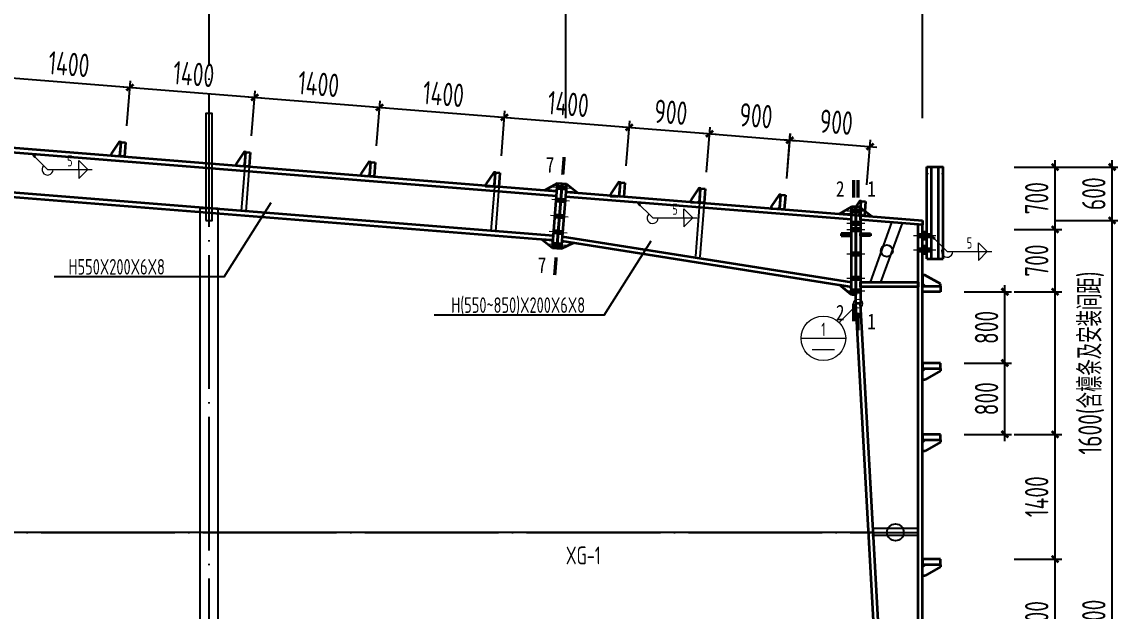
# Model space of a CAD drawing. Header units: millimetres. Extents: x 6950065 to 7140129, y 16284814 to 19754034.
# Drawn here: x 7067001 to 7091413, y 17967549 to 17980779 of the extents above; entities that cross this region are included whole.
import ezdxf
from ezdxf.enums import TextEntityAlignment as Align

# ---------------------------------------------------------------- set-up
doc = ezdxf.new("R2010")
doc.units = ezdxf.units.MM
doc.header["$LTSCALE"] = 1500
doc.header["$MEASUREMENT"] = 0
doc.linetypes.add('DOTE', pattern=[2.42, 2, -0.2, 0.02, -0.2])
doc.layers.get('Defpoints').update_dxf_attribs({"color": 1})
for name, color, linetype, lineweight in [('10', 7, 'Continuous', 35), ('114', 2, 'Continuous', 18), ('12', 2, 'Continuous', 35), ('14', 2, 'Continuous', 35), ('墙线__粗线', 7, 'Continuous', 18), ('焊缝标注', 9, 'Continuous', 18), ('索引符号标注', 9, 'Continuous', 18)]:
    doc.layers.add(name, color=color, linetype=linetype, lineweight=lineweight)
for name, color, linetype in [('11', 3, 'Continuous'), ('BALCONY', 6, 'Continuous'), ('C型钢', 6, 'Continuous'), ('dim', 7, 'Continuous'), ('FRAMING', 2, 'Continuous')]:
    doc.layers.add(name, color=color, linetype=linetype)
doc.styles.add('FromPkpm', font='Pkpmeng', dxfattribs={"width": 0.7, "bigfont": 'hztxt'})
doc.styles.add('TSSD_Dimension', font='Tssdeng.shx', dxfattribs={"width": 0.7, "bigfont": 'hztxt.shx'})
doc.styles.add('TSSD_REIN', font='tssdeng.shx', dxfattribs={"width": 0.7, "bigfont": 'tssdchn.shx'})
doc.styles.add('黑体', font='simhei.ttf', dxfattribs={"width": 0.8})
doc.dimstyles.new('TSSD_75_150', dxfattribs={"dimtxt": 525, "dimasz": 150, "dimexe": 150, "dimexo": 375, "dimgap": 150, "dimtad": 1, "dimdec": 0, "dimlfac": 0.5, "dimzin": 0, "dimdsep": 46, "dimtxsty": 'TSSD_Dimension', "dimblk": 'ARCHTICK', "dimblk1": 'ARCHTICK', "dimblk2": 'ARCHTICK', "dimcen": 0, "dimdle": 150, "dimclrt": 7, "dimadec": 0, "dimazin": 0, "dimtfac": 1, "dimtdec": 0, "dimtix": 1, "dimtmove": 2, "dimatfit": 3, "dimfxl": 0, "dimtolj": 1, "dimtzin": 0, "dimarcsym": 0})

# ---------------------------------------------------------------- blocks, each defined once
blk = doc.blocks.new('_ArchTick')
at = {"color": 0, "linetype": 'ByBlock', "const_width": 0.4}
blk.add_lwpolyline([(-0.5, -0.5), (0.5, 0.5)], dxfattribs=at)
blk = doc.blocks.new('*D339')
at = {"layer": 'Defpoints', "color": 0}
for p in [(7079204, 17981439), (7063204, 17978239), (7079204, 17978239)]:
    blk.add_point(p, dxfattribs=at)
at = {"layer": 'dim', "color": 0, "lineweight": -2}
for p, q in [((7063204, 17978614), (7063204, 17981589)), ((7079204, 17978614), (7079204, 17981589)), ((7063054, 17981439), (7079354, 17981439))]:
    blk.add_line(p, q, dxfattribs=at)
at = {"layer": 'dim', "color": 0, "lineweight": -2, "xscale": 150, "yscale": 150, "zscale": 150, "rotation": 180}
blk.add_blockref('_ArchTick', (7063204, 17981439), dxfattribs=at)
at = {"layer": 'dim', "color": 0, "lineweight": -2, "xscale": 150, "yscale": 150, "zscale": 150}
blk.add_blockref('_ArchTick', (7079204, 17981439), dxfattribs=at)
at = {"layer": 'dim', "color": 7, "insert": (7071204, 17981852), "char_height": 525, "attachment_point": 5, "style": 'TSSD_Dimension'}
blk.add_mtext('\\A1;8000', dxfattribs=at)
blk = doc.blocks.new('*D340')
at = {"layer": 'Defpoints', "color": 0}
for p in [(7087204, 17981439), (7079204, 17978239), (7087204, 17978239)]:
    blk.add_point(p, dxfattribs=at)
at = {"layer": 'dim', "color": 0, "lineweight": -2}
for p, q in [((7079204, 17978614), (7079204, 17981589)), ((7087204, 17978614), (7087204, 17981589)), ((7079054, 17981439), (7087354, 17981439))]:
    blk.add_line(p, q, dxfattribs=at)
at = {"layer": 'dim', "color": 0, "lineweight": -2, "xscale": 150, "yscale": 150, "zscale": 150, "rotation": 180}
blk.add_blockref('_ArchTick', (7079204, 17981439), dxfattribs=at)
at = {"layer": 'dim', "color": 0, "lineweight": -2, "xscale": 150, "yscale": 150, "zscale": 150}
blk.add_blockref('_ArchTick', (7087204, 17981439), dxfattribs=at)
at = {"layer": 'dim', "color": 7, "insert": (7083204, 17981852), "char_height": 525, "attachment_point": 5, "style": 'TSSD_Dimension'}
blk.add_mtext('\\A1;4000', dxfattribs=at)
blk = doc.blocks.new('*D478')
at = {"layer": 'Defpoints', "color": 0}
for p in [(7089808, 17976320), (7091457, 17976320), (7089808, 17958319)]:
    blk.add_point(p, dxfattribs=at)
at = {"layer": 'dim', "color": 0, "lineweight": -2}
for p, q in [((7091457, 17958169), (7091457, 17976470)), ((7090183, 17976320), (7091607, 17976320)), ((7090183, 17958319), (7091607, 17958319))]:
    blk.add_line(p, q, dxfattribs=at)
at = {"layer": 'dim', "color": 0, "lineweight": -2, "xscale": 150, "yscale": 150, "zscale": 150}
for p, rotation in [((7091457, 17976320), 90), ((7091457, 17958319), 270)]:
    blk.add_blockref('_ArchTick', p, dxfattribs=dict(at, rotation=rotation))
at = {"layer": 'dim', "color": 7, "insert": (7091045, 17967320), "char_height": 525, "attachment_point": 5, "rotation": 90, "style": 'TSSD_Dimension'}
blk.add_mtext('\\A1;9000', dxfattribs=at)
blk = doc.blocks.new('*D479')
at = {"layer": 'Defpoints', "color": 0}
for p in [(7089808, 17977519), (7091457, 17977519), (7089808, 17976320)]:
    blk.add_point(p, dxfattribs=at)
at = {"layer": 'dim', "color": 0, "lineweight": -2}
for p, q in [((7091457, 17976170), (7091457, 17977669)), ((7090183, 17977519), (7091607, 17977519)), ((7090183, 17976320), (7091607, 17976320))]:
    blk.add_line(p, q, dxfattribs=at)
at = {"layer": 'dim', "color": 0, "lineweight": -2, "xscale": 150, "yscale": 150, "zscale": 150}
for p, rotation in [((7091457, 17977519), 90), ((7091457, 17976320), 270)]:
    blk.add_blockref('_ArchTick', p, dxfattribs=dict(at, rotation=rotation))
at = {"layer": 'dim', "color": 7, "insert": (7091045, 17976920), "char_height": 525, "attachment_point": 5, "rotation": 90, "style": 'TSSD_Dimension'}
blk.add_mtext('\\A1;600', dxfattribs=at)
blk = doc.blocks.new('w453w53')
at = {"layer": '12', "color": 4}
for p, q in [((473598, 1381074, -5700), (474078, 1381074, -5700)), ((473598, 1380924, -5700), (473598, 1381074, -5700)), ((473598, 1381074, -5700), (474078, 1381074, -5700)), ((474078, 1381074, -5700), (474078, 1380925, -5700)), ((473598, 1380924, -5700), (473598, 1380864, -5700)), ((473598, 1380864, -5700), (474019, 1380624, -5700)), ((474078, 1380865, -5700), (474018, 1380924, -5700)), ((474078, 1380625, -5700), (474078, 1380865, -5700)), ((474019, 1380624, -5700), (474078, 1380625, -5700))]:
    blk.add_line(p, q, dxfattribs=at)
at = {"layer": '12', "color": 4, "elevation": -5700}
blk.add_lwpolyline([(474078, 1380925), (473598, 1380925)], dxfattribs=at)
blk = doc.blocks.new('*D471')
at = {"layer": 'Defpoints', "color": 0}
for p in [(7088887, 17968719), (7090177, 17968719), (7088887, 17965919)]:
    blk.add_point(p, dxfattribs=at)
at = {"layer": 'dim', "color": 0, "lineweight": -2}
for p, q in [((7090177, 17965769), (7090177, 17968869)), ((7089262, 17968719), (7090327, 17968719)), ((7089262, 17965919), (7090327, 17965919))]:
    blk.add_line(p, q, dxfattribs=at)
at = {"layer": 'dim', "color": 0, "lineweight": -2, "xscale": 150, "yscale": 150, "zscale": 150}
for p, rotation in [((7090177, 17968719), 90), ((7090177, 17965919), 270)]:
    blk.add_blockref('_ArchTick', p, dxfattribs=dict(at, rotation=rotation))
at = {"layer": 'dim', "color": 7, "insert": (7089765, 17967319), "char_height": 525, "attachment_point": 5, "rotation": 90, "style": 'TSSD_Dimension'}
blk.add_mtext('\\A1;1400', dxfattribs=at)
blk = doc.blocks.new('*D472')
at = {"layer": 'Defpoints', "color": 0}
for p in [(7088887, 17971519), (7090177, 17971519), (7088887, 17968719)]:
    blk.add_point(p, dxfattribs=at)
at = {"layer": 'dim', "color": 0, "lineweight": -2}
for p, q in [((7089262, 17971519), (7090327, 17971519)), ((7090177, 17968569), (7090177, 17971669)), ((7089262, 17968719), (7090327, 17968719))]:
    blk.add_line(p, q, dxfattribs=at)
at = {"layer": 'dim', "color": 0, "lineweight": -2, "xscale": 150, "yscale": 150, "zscale": 150}
for p, rotation in [((7090177, 17971519), 90), ((7090177, 17968719), 270)]:
    blk.add_blockref('_ArchTick', p, dxfattribs=dict(at, rotation=rotation))
at = {"layer": 'dim', "color": 7, "insert": (7089765, 17970119), "char_height": 525, "attachment_point": 5, "rotation": 90, "style": 'TSSD_Dimension'}
blk.add_mtext('\\A1;1400', dxfattribs=at)
blk = doc.blocks.new('*D473')
at = {"layer": 'Defpoints', "color": 0}
for p in [(7088887, 17974719), (7090177, 17974719), (7088887, 17971519)]:
    blk.add_point(p, dxfattribs=at)
at = {"layer": 'dim', "color": 0, "lineweight": -2}
for p, q in [((7089262, 17974719), (7090327, 17974719)), ((7090177, 17971369), (7090177, 17974869)), ((7089262, 17971519), (7090327, 17971519))]:
    blk.add_line(p, q, dxfattribs=at)
at = {"layer": 'dim', "color": 0, "lineweight": -2, "xscale": 150, "yscale": 150, "zscale": 150}
for p, rotation in [((7090177, 17974719), 90), ((7090177, 17971519), 270)]:
    blk.add_blockref('_ArchTick', p, dxfattribs=dict(at, rotation=rotation))
at = {"layer": 'dim', "color": 7, "insert": (7090986, 17973119), "char_height": 525, "attachment_point": 5, "rotation": 90, "style": 'TSSD_Dimension'}
blk.add_mtext('\\A1;1600{\\W0.7;(含檩条及安装间距)}', dxfattribs=at)
blk = doc.blocks.new('*D474')
at = {"layer": 'Defpoints', "color": 0}
for p in [(7088887, 17976119), (7090177, 17976119), (7088887, 17974719)]:
    blk.add_point(p, dxfattribs=at)
at = {"layer": 'dim', "color": 0, "lineweight": -2}
for p, q in [((7089262, 17976119), (7090327, 17976119)), ((7090177, 17974569), (7090177, 17976269)), ((7089262, 17974719), (7090327, 17974719))]:
    blk.add_line(p, q, dxfattribs=at)
at = {"layer": 'dim', "color": 0, "lineweight": -2, "xscale": 150, "yscale": 150, "zscale": 150}
for p, rotation in [((7090177, 17976119), 90), ((7090177, 17974719), 270)]:
    blk.add_blockref('_ArchTick', p, dxfattribs=dict(at, rotation=rotation))
at = {"layer": 'dim', "color": 7, "insert": (7089765, 17975419), "char_height": 525, "attachment_point": 5, "rotation": 90, "style": 'TSSD_Dimension'}
blk.add_mtext('\\A1;700', dxfattribs=at)
blk = doc.blocks.new('*D475')
at = {"layer": 'Defpoints', "color": 0}
for p in [(7088887, 17977519), (7090177, 17977519), (7088887, 17976119)]:
    blk.add_point(p, dxfattribs=at)
at = {"layer": 'dim', "color": 0, "lineweight": -2}
for p, q in [((7090177, 17975969), (7090177, 17977669)), ((7089262, 17977519), (7090327, 17977519)), ((7089262, 17976119), (7090327, 17976119))]:
    blk.add_line(p, q, dxfattribs=at)
at = {"layer": 'dim', "color": 0, "lineweight": -2, "xscale": 150, "yscale": 150, "zscale": 150}
for p, rotation in [((7090177, 17977519), 90), ((7090177, 17976119), 270)]:
    blk.add_blockref('_ArchTick', p, dxfattribs=dict(at, rotation=rotation))
at = {"layer": 'dim', "color": 7, "insert": (7089765, 17976819), "char_height": 525, "attachment_point": 5, "rotation": 90, "style": 'TSSD_Dimension'}
blk.add_mtext('\\A1;700', dxfattribs=at)
blk = doc.blocks.new('*D495')
at = {"layer": 'Defpoints', "color": 0}
for p in [(7087761, 17973119), (7089051, 17973119), (7087761, 17971519)]:
    blk.add_point(p, dxfattribs=at)
at = {"layer": 'dim', "color": 0, "lineweight": -2}
for p, q in [((7089051, 17971369), (7089051, 17973269)), ((7088136, 17973119), (7089201, 17973119)), ((7088136, 17971519), (7089201, 17971519))]:
    blk.add_line(p, q, dxfattribs=at)
at = {"layer": 'dim', "color": 0, "lineweight": -2, "xscale": 150, "yscale": 150, "zscale": 150}
for p, rotation in [((7089051, 17973119), 90), ((7089051, 17971519), 270)]:
    blk.add_blockref('_ArchTick', p, dxfattribs=dict(at, rotation=rotation))
at = {"layer": 'dim', "color": 7, "insert": (7088639, 17972319), "char_height": 525, "attachment_point": 5, "rotation": 90, "style": 'TSSD_Dimension'}
blk.add_mtext('\\A1;800', dxfattribs=at)
blk = doc.blocks.new('*D496')
at = {"layer": 'Defpoints', "color": 0}
for p in [(7087761, 17974719), (7089051, 17974719), (7087761, 17973119)]:
    blk.add_point(p, dxfattribs=at)
at = {"layer": 'dim', "color": 0, "lineweight": -2}
for p, q in [((7088136, 17974719), (7089201, 17974719)), ((7089051, 17972969), (7089051, 17974869)), ((7088136, 17973119), (7089201, 17973119))]:
    blk.add_line(p, q, dxfattribs=at)
at = {"layer": 'dim', "color": 0, "lineweight": -2, "xscale": 150, "yscale": 150, "zscale": 150}
for p, rotation in [((7089051, 17974719), 90), ((7089051, 17973119), 270)]:
    blk.add_blockref('_ArchTick', p, dxfattribs=dict(at, rotation=rotation))
at = {"layer": 'dim', "color": 7, "insert": (7088639, 17973919), "char_height": 525, "attachment_point": 5, "rotation": 90, "style": 'TSSD_Dimension'}
blk.add_mtext('\\A1;800', dxfattribs=at)
blk = doc.blocks.new('gfgghhj')
at = {"layer": '12', "lineweight": 35, "ltscale": 100}
for p, q in [((5749076, 18591246), (5748976, 18591240)), ((5748976, 18591240), (5748995, 18590921)), ((5749095, 18590927), (5749076, 18591246)), ((5748995, 18590921), (5749095, 18590927))]:
    blk.add_line(p, q, dxfattribs=at)
blk.add_lwpolyline([(5749292, 18590979), (5749295, 18590939), (5749135, 18590929), (5749093, 18590967), (5749076, 18591246), (5749116, 18591249)], close=True, dxfattribs=at)
blk = doc.blocks.new('*D1388')
at = {"layer": 'Defpoints', "color": 0}
for p in [(7069426, 17979305), (7066527, 17978294), (7069327, 17978070)]:
    blk.add_point(p, dxfattribs=at)
at = {"layer": 'dim', "color": 0, "lineweight": -2}
for p, q in [((7066476, 17979541), (7069575, 17979293)), ((7066557, 17978668), (7066638, 17979678)), ((7069357, 17978444), (7069438, 17979454))]:
    blk.add_line(p, q, dxfattribs=at)
at = {"layer": 'dim', "color": 0, "lineweight": -2, "xscale": 150, "yscale": 150, "zscale": 150}
for p, rotation in [((7066626, 17979529), 175.4261031039554), ((7069426, 17979305), 355.4261031039554)]:
    blk.add_blockref('_ArchTick', p, dxfattribs=dict(at, rotation=rotation))
at = {"layer": 'dim', "color": 7, "insert": (7068059, 17979828), "char_height": 525, "attachment_point": 5, "rotation": 355.4261, "style": 'TSSD_Dimension'}
blk.add_mtext('\\A1;{\\W0.7;1400}', dxfattribs=at)
blk = doc.blocks.new('*D1389')
at = {"layer": 'Defpoints', "color": 0}
for p in [(7072226, 17979081), (7069327, 17978070), (7072127, 17977846)]:
    blk.add_point(p, dxfattribs=at)
at = {"layer": 'dim', "color": 0, "lineweight": -2}
for p, q in [((7069276, 17979317), (7072376, 17979069)), ((7069357, 17978444), (7069438, 17979454)), ((7072157, 17978220), (7072238, 17979230))]:
    blk.add_line(p, q, dxfattribs=at)
at = {"layer": 'dim', "color": 0, "lineweight": -2, "xscale": 150, "yscale": 150, "zscale": 150}
for p, rotation in [((7069426, 17979305), 175.4261031039554), ((7072226, 17979081), 355.4261031039554)]:
    blk.add_blockref('_ArchTick', p, dxfattribs=dict(at, rotation=rotation))
at = {"layer": 'dim', "color": 7, "insert": (7070859, 17979604), "char_height": 525, "attachment_point": 5, "rotation": 355.4261, "style": 'TSSD_Dimension'}
blk.add_mtext('\\A1;{\\W0.7;1400}', dxfattribs=at)
blk = doc.blocks.new('*D1390')
at = {"layer": 'Defpoints', "color": 0}
for p in [(7075026, 17978857), (7072127, 17977846), (7074927, 17977622)]:
    blk.add_point(p, dxfattribs=at)
at = {"layer": 'dim', "color": 0, "lineweight": -2}
for p, q in [((7072076, 17979093), (7075175, 17978845)), ((7072157, 17978220), (7072238, 17979230)), ((7074957, 17977996), (7075038, 17979006))]:
    blk.add_line(p, q, dxfattribs=at)
at = {"layer": 'dim', "color": 0, "lineweight": -2, "xscale": 150, "yscale": 150, "zscale": 150}
for p, rotation in [((7072226, 17979081), 175.4261031039554), ((7075026, 17978857), 355.4261031039554)]:
    blk.add_blockref('_ArchTick', p, dxfattribs=dict(at, rotation=rotation))
at = {"layer": 'dim', "color": 7, "insert": (7073659, 17979380), "char_height": 525, "attachment_point": 5, "rotation": 355.4261, "style": 'TSSD_Dimension'}
blk.add_mtext('\\A1;{\\W0.7;1400}', dxfattribs=at)
blk = doc.blocks.new('*D1391')
at = {"layer": 'Defpoints', "color": 0}
for p in [(7077826, 17978633), (7074927, 17977622), (7077727, 17977398)]:
    blk.add_point(p, dxfattribs=at)
at = {"layer": 'dim', "color": 0, "lineweight": -2}
for p, q in [((7074876, 17978869), (7077976, 17978621)), ((7074957, 17977996), (7075038, 17979006)), ((7077757, 17977772), (7077838, 17978782))]:
    blk.add_line(p, q, dxfattribs=at)
at = {"layer": 'dim', "color": 0, "lineweight": -2, "xscale": 150, "yscale": 150, "zscale": 150}
for p, rotation in [((7075026, 17978857), 175.4261031039554), ((7077826, 17978633), 355.4261031039554)]:
    blk.add_blockref('_ArchTick', p, dxfattribs=dict(at, rotation=rotation))
at = {"layer": 'dim', "color": 7, "insert": (7076459, 17979156), "char_height": 525, "attachment_point": 5, "rotation": 355.4261, "style": 'TSSD_Dimension'}
blk.add_mtext('\\A1;{\\W0.7;1400}', dxfattribs=at)
blk = doc.blocks.new('*D1392')
at = {"layer": 'Defpoints', "color": 0}
for p in [(7080626, 17978409), (7077727, 17977398), (7080527, 17977174)]:
    blk.add_point(p, dxfattribs=at)
at = {"layer": 'dim', "color": 0, "lineweight": -2}
for p, q in [((7077757, 17977772), (7077838, 17978782)), ((7077676, 17978645), (7080776, 17978397)), ((7080557, 17977548), (7080638, 17978558))]:
    blk.add_line(p, q, dxfattribs=at)
at = {"layer": 'dim', "color": 0, "lineweight": -2, "xscale": 150, "yscale": 150, "zscale": 150}
for p, rotation in [((7077826, 17978633), 175.4261031039554), ((7080626, 17978409), 355.4261031039554)]:
    blk.add_blockref('_ArchTick', p, dxfattribs=dict(at, rotation=rotation))
at = {"layer": 'dim', "color": 7, "insert": (7079259, 17978932), "char_height": 525, "attachment_point": 5, "rotation": 355.4261, "style": 'TSSD_Dimension'}
blk.add_mtext('\\A1;{\\W0.7;1400}', dxfattribs=at)
blk = doc.blocks.new('*D1393')
at = {"layer": 'Defpoints', "color": 0}
for p in [(7082426, 17978265), (7080527, 17977174), (7082327, 17977030)]:
    blk.add_point(p, dxfattribs=at)
at = {"layer": 'dim', "color": 0, "lineweight": -2}
for p, q in [((7080557, 17977548), (7080638, 17978558)), ((7080476, 17978421), (7082575, 17978253)), ((7082357, 17977404), (7082438, 17978414))]:
    blk.add_line(p, q, dxfattribs=at)
at = {"layer": 'dim', "color": 0, "lineweight": -2, "xscale": 150, "yscale": 150, "zscale": 150}
for p, rotation in [((7080626, 17978409), 175.4261031039554), ((7082426, 17978265), 355.4261031039554)]:
    blk.add_blockref('_ArchTick', p, dxfattribs=dict(at, rotation=rotation))
at = {"layer": 'dim', "color": 7, "insert": (7081559, 17978748), "char_height": 525, "attachment_point": 5, "rotation": 355.4261, "style": 'TSSD_Dimension'}
blk.add_mtext('\\A1;{\\W0.7;900}', dxfattribs=at)
blk = doc.blocks.new('*D1395')
at = {"layer": 'Defpoints', "color": 0}
for p in [(7084226, 17978121), (7082327, 17977030), (7084127, 17976886)]:
    blk.add_point(p, dxfattribs=at)
at = {"layer": 'dim', "color": 0, "lineweight": -2}
for p, q in [((7082357, 17977404), (7082438, 17978414)), ((7082276, 17978277), (7084375, 17978109)), ((7084157, 17977260), (7084238, 17978270))]:
    blk.add_line(p, q, dxfattribs=at)
at = {"layer": 'dim', "color": 0, "lineweight": -2, "xscale": 150, "yscale": 150, "zscale": 150}
for p, rotation in [((7082426, 17978265), 175.4261031039554), ((7084226, 17978121), 355.4261031039554)]:
    blk.add_blockref('_ArchTick', p, dxfattribs=dict(at, rotation=rotation))
at = {"layer": 'dim', "color": 7, "insert": (7083469, 17978669), "char_height": 525, "attachment_point": 5, "rotation": 355.4261, "style": 'TSSD_Dimension'}
blk.add_mtext('\\A1;900', dxfattribs=at)
blk = doc.blocks.new('*D1396')
at = {"layer": 'Defpoints', "color": 0}
for p in [(7086027, 17977977), (7084128, 17976886), (7085928, 17976742)]:
    blk.add_point(p, dxfattribs=at)
at = {"layer": 'dim', "color": 0, "lineweight": -2}
for p, q in [((7084077, 17978133), (7086176, 17977965)), ((7084158, 17977260), (7084239, 17978270)), ((7085958, 17977116), (7086039, 17978126))]:
    blk.add_line(p, q, dxfattribs=at)
at = {"layer": 'dim', "color": 0, "lineweight": -2, "xscale": 150, "yscale": 150, "zscale": 150}
for p, rotation in [((7084227, 17978121), 175.4261031039537), ((7086027, 17977977), 355.4261031039537)]:
    blk.add_blockref('_ArchTick', p, dxfattribs=dict(at, rotation=rotation))
at = {"layer": 'dim', "color": 7, "insert": (7085270, 17978525), "char_height": 525, "attachment_point": 5, "rotation": 355.4261, "style": 'TSSD_Dimension'}
blk.add_mtext('\\A1;900', dxfattribs=at)

msp = doc.modelspace()

# ---------------------------------------------------------------- hatches: boundary and pattern name
at = {"layer": '焊缝标注'}
for points in [[(7067226.8, 17977817.1), (7067286.6, 17977735.6), (7067307.9, 17977756.7)], [(7080798.8, 17976731.3), (7080858.7, 17976649.8), (7080880, 17976671)], [(7087403.6, 17975974), (7087463.5, 17975892.6), (7087484.7, 17975913.7)]]:
    msp.add_hatch(color=256, dxfattribs=at).paths.add_polyline_path(points)

# ---------------------------------------------------------------- linework, layer by layer
at = {"color": 3, "lineweight": 35, "ltscale": 100}
for p, q in [((7063303.6, 17978231.3), (7079004.2, 17976975.2)), ((7063303.6, 17978130.9), (7078996.2, 17976875.5)), ((7087303.6, 17975459), (7087303.6, 17977519.2)), ((7087303.6, 17977519.2), (7087403.6, 17977519.2)), ((7087303.6, 17977519.2), (7087663.6, 17977519.2)), ((7087403.6, 17975459), (7087403.6, 17977519.2)), ((7087563.6, 17975459), (7087563.6, 17977519.2)), ((7087563.6, 17977519.2), (7087663.6, 17977519.2)), ((7087663.6, 17975459), (7087663.6, 17977519.2)), ((7063303.6, 17977228.1), (7078924.5, 17975978.4)), ((7063303.6, 17977127.7), (7078916.5, 17975878.7)), ((7079195.6, 17976859.6), (7085608.5, 17976346.5)), ((7079203.6, 17976959.3), (7085608.5, 17976446.9)), ((7087103.4, 17958419.2), (7087103.4, 17976226.9)), ((7087203.6, 17976218.9), (7087103.4, 17976226.9)), ((7087203.6, 17958419.2), (7087203.6, 17976218.9)), ((7079115.9, 17975862.8), (7085608.5, 17974832.6)), ((7079123.9, 17975962.7), (7085608.5, 17974933.9)), ((7087303.6, 17975459), (7087663.6, 17975459)), ((7086603.6, 17958419.2), (7085708.5, 17974452.6)), ((7085808.5, 17974452.6), (7085708.5, 17974452.6)), ((7086703.6, 17958419.2), (7085808.5, 17974452.6))]:
    msp.add_line(p, q, dxfattribs=at)
at = {"const_width": 25}
msp.add_lwpolyline([(7087625.6, 17977369.2), (7087663.6, 17977369.2), (7087663.6, 17977519.2), (7087303.6, 17977519.2), (7087303.6, 17977369.2), (7087341.6, 17977369.2)], dxfattribs=at)
for points in [[(7086070, 17969414.1), (7087130.2, 17969414.1)], [(7086070, 17969253), (7087126.5, 17969253)]]:
    msp.add_lwpolyline(points)
msp.add_circle((7086594.7, 17969319.2), 189)
at = {"layer": '10', "lineweight": 25, "const_width": 75}
for points in [[(7079166.1, 17977744.7), (7079134.2, 17977346)], [(7085658.5, 17977229.1), (7085658.5, 17976829.1)], [(7085758.5, 17977229.1), (7085758.5, 17976829.1)], [(7078954, 17975093.2), (7078985.9, 17975491.9)], [(7085658.5, 17974052.6), (7085658.5, 17974452.6)], [(7085758.5, 17973852.6), (7085758.5, 17974252.6)]]:
    msp.add_lwpolyline(points, dxfattribs=at)
at = {"layer": '11'}
for p, q in [((7070999.9, 17958419.2), (7070999.9, 17976596.1)), ((7071399.9, 17976596.1), (7071399.9, 17958419.2))]:
    msp.add_line(p, q, dxfattribs=at)
at = {"layer": '11', "elevation": 200}
msp.add_lwpolyline([(7071127.7, 17976315.4), (7071272.1, 17976315.4), (7071272.1, 17978719.2), (7071127.7, 17978719.2)], close=True, dxfattribs=at)
at = {"layer": '114', "lineweight": 18, "ltscale": 100}
for p, q in [((7078911.7, 17977072.9), (7079310.4, 17977041)), ((7078889.4, 17976793.8), (7079288.1, 17976761.9)), ((7078860.7, 17976434.9), (7079259.4, 17976403)), ((7085508.5, 17976536.9), (7085908.5, 17976536.9)), ((7085508.5, 17976256.5), (7085908.5, 17976256.5)), ((7085508.5, 17976116.5), (7085908.5, 17976116.5)), ((7078832, 17976076.1), (7079230.7, 17976044.2)), ((7087003.6, 17975978.9), (7087503.6, 17975978.9)), ((7078809.6, 17975797), (7079208.4, 17975765.1)), ((7087003.6, 17975658.9), (7087503.6, 17975658.9)), ((7085508.5, 17975570.5), (7085908.5, 17975570.5)), ((7085508.5, 17975023.9), (7085908.5, 17975023.9)), ((7085508.5, 17974742.6), (7085908.5, 17974742.6))]:
    msp.add_line(p, q, dxfattribs=at)
at = {"layer": '114', "color": 1, "lineweight": 70, "ltscale": 100}
for p, q in [((7079011.4, 17977064.9), (7079210.8, 17977049)), ((7078989.1, 17976785.8), (7079188.4, 17976769.8)), ((7078960.4, 17976426.9), (7079159.7, 17976411)), ((7085608.5, 17976536.9), (7085808.5, 17976536.9)), ((7085608.5, 17976256.5), (7085808.5, 17976256.5)), ((7085608.5, 17976116.5), (7085808.5, 17976116.5)), ((7078931.7, 17976068.1), (7079131, 17976052.1)), ((7087103.6, 17975978.9), (7087403.6, 17975978.9)), ((7078909.3, 17975789), (7079108.7, 17975773)), ((7087103.6, 17975658.9), (7087403.6, 17975658.9)), ((7085608.5, 17975570.5), (7085808.5, 17975570.5)), ((7085608.5, 17975023.9), (7085808.5, 17975023.9)), ((7085608.5, 17974742.6), (7085808.5, 17974742.6))]:
    msp.add_line(p, q, dxfattribs=at)
at = {"layer": '14', "lineweight": 35, "ltscale": 100}
for p, q in [((7078735.1, 17976996.7), (7079018.6, 17977154.6)), ((7078902.2, 17975699.3), (7079018.6, 17977154.6)), ((7079118.3, 17977146.7), (7079001.8, 17975691.3)), ((7079001.8, 17975691.3), (7079118.3, 17977146.7)), ((7079018.6, 17977154.6), (7079007.4, 17977015.1)), ((7079018.6, 17977154.6), (7079118.3, 17977146.7)), ((7079217.9, 17977138.7), (7079101.5, 17975683.3)), ((7079118.3, 17977146.7), (7079217.9, 17977138.7)), ((7079206.8, 17976999.1), (7079217.9, 17977138.7)), ((7079217.9, 17977138.7), (7079472.7, 17976937.7)), ((7078964.3, 17976978.4), (7078735.1, 17976996.7)), ((7079007.4, 17977015.1), (7078964.3, 17976978.4)), ((7079243.5, 17976956.1), (7079206.8, 17976999.1)), ((7079472.7, 17976937.7), (7079243.5, 17976956.1)), ((7085339.3, 17976468.4), (7085608.5, 17976626.9)), ((7085608.5, 17974652.6), (7085608.5, 17976629.1)), ((7085608.5, 17976629.1), (7085708.5, 17976629.1)), ((7085608.5, 17976626.9), (7085608.5, 17976486.9)), ((7085708.5, 17974452.6), (7085708.5, 17976629.1)), ((7085708.5, 17976629.1), (7085808.5, 17976629.1)), ((7085708.5, 17976629.1), (7085708.5, 17974652.6)), ((7085808.5, 17976629.1), (7085808.5, 17974452.6)), ((7085808.5, 17976470.9), (7085808.5, 17976610.9)), ((7085808.5, 17976610.9), (7086077.6, 17976409.3)), ((7085568.6, 17976450.1), (7085339.3, 17976468.4)), ((7085608.5, 17976486.9), (7085568.6, 17976450.1)), ((7085848.3, 17976427.7), (7085808.5, 17976470.9)), ((7085808.5, 17976430.9), (7087203.6, 17976319.3)), ((7085808.5, 17976330.5), (7085808.5, 17976430.9)), ((7086077.6, 17976409.3), (7085848.3, 17976427.7)), ((7087203.6, 17976218.9), (7085808.5, 17976330.5)), ((7087203.6, 17976319.3), (7087203.6, 17976218.9)), ((7078902.2, 17975699.3), (7078647.4, 17975900.2)), ((7078647.4, 17975900.2), (7078876.6, 17975881.9)), ((7078876.6, 17975881.9), (7078913.3, 17975838.8)), ((7079112.7, 17975822.9), (7079155.4, 17975856.5)), ((7079155.4, 17975856.5), (7079382.5, 17975820.5)), ((7085608.5, 17976026.5), (7085378.5, 17976026.5)), ((7085378.5, 17976026.5), (7085378.5, 17975976.5)), ((7085378.5, 17975976.5), (7085608.5, 17975976.5)), ((7085608.5, 17975976.5), (7085608.5, 17976026.5)), ((7085808.5, 17976026.5), (7086038.5, 17976026.5)), ((7085808.5, 17975976.5), (7085808.5, 17976026.5)), ((7086038.5, 17975976.5), (7085808.5, 17975976.5)), ((7086038.5, 17976026.5), (7086038.5, 17975976.5)), ((7087303.6, 17976058.9), (7087203.6, 17976058.9)), ((7087203.6, 17976058.9), (7087203.6, 17975898.9)), ((7087203.6, 17975898.9), (7087303.6, 17975898.9)), ((7087303.6, 17975898.9), (7087303.6, 17976058.9)), ((7078913.3, 17975838.8), (7078902.2, 17975699.3)), ((7079001.8, 17975691.3), (7078902.2, 17975699.3)), ((7079101.5, 17975683.3), (7079001.8, 17975691.3)), ((7079101.5, 17975683.3), (7079112.7, 17975822.9)), ((7079382.5, 17975820.5), (7079101.5, 17975683.3)), ((7087303.6, 17975738.9), (7087203.6, 17975738.9)), ((7087203.6, 17975738.9), (7087203.6, 17975578.9)), ((7087303.6, 17975578.9), (7087303.6, 17975738.9)), ((7087203.6, 17975578.9), (7087303.6, 17975578.9)), ((7085808.5, 17974933.3), (7087103.4, 17974933.3)), ((7085808.5, 17974833.3), (7085808.5, 17974933.3)), ((7087103.4, 17974933.3), (7087103.4, 17974833.3)), ((7085608.5, 17974652.6), (7085341.8, 17974874.9)), ((7085341.8, 17974874.9), (7085569, 17974838.9)), ((7085569, 17974838.9), (7085608.5, 17974792.6)), ((7085608.5, 17974792.6), (7085608.5, 17974652.6)), ((7085708.5, 17974652.6), (7085608.5, 17974652.6)), ((7087103.4, 17974833.3), (7085808.5, 17974833.3)), ((7085808.5, 17974452.6), (7085708.5, 17974452.6))]:
    msp.add_line(p, q, dxfattribs=at)
at = {"layer": 'BALCONY'}
for p, q in [((7071542.7, 17975051.3, -3.6), (7072593.4, 17976719.4)), ((7080064.2, 17974192.3, -3.6), (7081114.9, 17975860.4)), ((7071542.7, 17975051.3, -3.6), (7067730.4, 17975051.3, -3.6)), ((7080064.2, 17974192.3, -3.6), (7076251.9, 17974192.3, -3.6))]:
    msp.add_line(p, q, dxfattribs=at)
at = {"layer": 'C型钢', "color": 8, "linetype": 'DOTE'}
for points in [[(7071203.6, 17958023.9), (7071203.6, 17981439.2)], [(6991203.6, 17969319.2), (7087103.4, 17969319.2)]]:
    msp.add_lwpolyline(points, dxfattribs=at)
at = {"layer": 'C型钢', "color": 3}
for points in [[(7072004, 17977535.2), (7071923.2, 17976525.3)], [(7072103.7, 17977527.2), (7072022.9, 17976517.3)], [(7077603.1, 17977075.9), (7077523.4, 17976079.7)], [(7077702.8, 17977068.5), (7077623, 17976071.7)], [(7070999.9, 17976596.1), (7071399.9, 17976596.1)], [(7082203.9, 17976718.6), (7082108, 17975520.7)], [(7082303.6, 17976711.2), (7082207.1, 17975505)], [(7086506.1, 17976274.7), (7086029.2, 17974933.2)], [(7086748.3, 17976255.3), (7086264.2, 17974933.2)]]:
    msp.add_lwpolyline(points, dxfattribs=at)
msp.add_circle((7086401.8, 17975638), 132.6, dxfattribs=at)
at = {"layer": 'FRAMING', "linetype": 'DOTE', "const_width": 50}
msp.add_lwpolyline([(6992412.1, 17969319.2), (7086095.1, 17969319.2)], dxfattribs=at)
at = {"layer": '墙线__粗线', "lineweight": 18, "ltscale": 100}
msp.add_circle((7085758.5, 17974452.6), 100, dxfattribs=at)
at = {"layer": '焊缝标注', "lineweight": 18, "ltscale": 100}
for p, q in [((7067226.8, 17977817.1), (7067579.3, 17977462.5)), ((7068279.3, 17977662.5), (7068479.3, 17977462.5)), ((7068279.3, 17977462.5), (7068279.3, 17977662.5)), ((7067579.3, 17977462.5), (7068579.3, 17977462.5)), ((7068279.3, 17977262.5), (7068479.3, 17977462.5)), ((7068279.3, 17977462.5), (7068279.3, 17977262.5)), ((7080798.8, 17976731.3), (7081151.4, 17976376.8)), ((7081151.4, 17976376.8), (7082151.4, 17976376.8)), ((7081851.4, 17976576.8), (7082051.4, 17976376.8)), ((7081851.4, 17976376.8), (7081851.4, 17976576.8)), ((7081851.4, 17976176.8), (7082051.4, 17976376.8)), ((7081851.4, 17976376.8), (7081851.4, 17976176.8)), ((7087403.6, 17975974), (7087756.2, 17975619.5)), ((7087756.2, 17975619.5), (7088756.2, 17975619.5)), ((7088456.2, 17975819.5), (7088656.2, 17975619.5)), ((7088456.2, 17975619.5), (7088456.2, 17975819.5)), ((7088456.2, 17975419.5), (7088656.2, 17975619.5)), ((7088456.2, 17975619.5), (7088456.2, 17975419.5))]:
    msp.add_line(p, q, dxfattribs=at)
at = {"layer": '焊缝标注', "linetype": 'Continuous'}
for points in [[(7067226.8, 17977817.1), (7067286.6, 17977735.6), (7067307.9, 17977756.7)], [(7080798.8, 17976731.3), (7080858.7, 17976649.8), (7080880, 17976671)], [(7087403.6, 17975974), (7087463.5, 17975892.6), (7087484.7, 17975913.7)]]:
    msp.add_lwpolyline(points, close=True, dxfattribs=at)
at = {"layer": '焊缝标注', "lineweight": 18, "ltscale": 100}
for centre in [(7067579.3, 17977462.5), (7081151.4, 17976376.8), (7087756.2, 17975619.5)]:
    msp.add_arc(centre, 125, 134.8405, 0, dxfattribs=at)
at = {"layer": '索引符号标注', "lineweight": 18, "ltscale": 100}
for p, q in [((7085687.8, 17974381.9), (7085334.2, 17974028.4)), ((7084480.7, 17973674.8), (7085480.7, 17973674.8)), ((7084730.7, 17973424.8), (7085230.7, 17973424.8))]:
    msp.add_line(p, q, dxfattribs=at)
msp.add_circle((7084980.7, 17973674.8), 500, dxfattribs=at)

# ---------------------------------------------------------------- block references
at = {"extrusion": (0, 0, -1), "xscale": -0.8331250003539026, "yscale": 0.8331249952316284, "zscale": -0.8331250001039336, "rotation": 180}
msp.add_blockref('w453w53', (-7482170, 19125326.6, -4748.8), dxfattribs=at)
at = {"extrusion": (0, 0, -1), "xscale": 0.8331250003539026, "yscale": 0.8331249952316284, "zscale": -0.8331250001039336}
for p in [(-7482170, 16822511.9, -4748.8), (-7482170, 16820911.9, -4748.8), (-7482170, 16818111.9, -4748.8)]:
    msp.add_blockref('w453w53', p, dxfattribs=at)
at = {"layer": 'C型钢', "color": 3, "xscale": -1, "rotation": 359.201201293239}
for p in [(12558560, -691510.8), (12561360, -691734.8), (12564160, -691958.8), (12566959.2, -692193.5), (12569759.3, -692416.3), (12571560, -692550.8), (12573360, -692694.8), (12575160, -692838.8)]:
    msp.add_blockref('gfgghhj', p, dxfattribs=at)

# ---------------------------------------------------------------- texts
at = {"layer": '10', "lineweight": 25, "style": '黑体', "width": 0.8}
for s, p in [('7', (7078851.1, 17977569.3)), ('2', (7085358.5, 17977029.1)), ('1', (7086058.5, 17977029.1)), ('7', (7078670.9, 17975316.5)), ('2', (7085358.5, 17974252.6)), ('1', (7086058.5, 17974052.6))]:
    msp.add_text(s, height=350, dxfattribs=at).set_placement(p, align=Align.MIDDLE_CENTER)
at = {"layer": 'BALCONY', "style": 'TSSD_Dimension', "width": 0.7}
for s, p in [('H550X200X6X8', (7069130.5, 17975279.3, -3.6)), ('H(550~850)X200X6X8', (7078135.1, 17974420.4, -3.6))]:
    msp.add_text(s, height=350, dxfattribs=at).set_placement(p, align=Align.MIDDLE)
at = {"layer": 'BALCONY', "style": 'TSSD_REIN', "width": 0.7}
msp.add_text('XG-1', height=400, dxfattribs=at).set_placement((7079203.9, 17968601.7, 2180))
at = {"layer": '焊缝标注', "lineweight": 25, "style": 'FromPkpm', "width": 0.7}
for p in [(7068079.3, 17977532.5), (7081651.4, 17976446.8), (7088256.2, 17975689.5)]:
    msp.add_text('5', height=250, dxfattribs=at).set_placement(p, align=Align.CENTER)
at = {"layer": '索引符号标注', "lineweight": 25, "style": 'FromPkpm', "width": 0.7}
msp.add_text('1', height=300, dxfattribs=at).set_placement((7084980.7, 17973724.8), align=Align.CENTER)

# ---------------------------------------------------------------- dimensions: what is measured, and where the dimension line sits
at = {"layer": 'dim'}
dim = msp.add_linear_dim(base=(7079203.6, 17981439.2), p1=(7063203.6, 17978239.2), p2=(7079203.6, 17978239.2), text='8000', dimstyle='TSSD_75_150', dxfattribs=at)
dim.commit()
dim.dimension.update_dxf_attribs({"geometry": '*D339', "text_midpoint": (7071203.6, 17981851.7)})
dim = msp.add_linear_dim(base=(7087203.6, 17981439.2), p1=(7079203.6, 17978239.2), p2=(7087203.6, 17978239.2), dimstyle='TSSD_75_150', dxfattribs=at)
dim.commit()
dim.dimension.update_dxf_attribs({"geometry": '*D340', "text_midpoint": (7083203.6, 17981851.7)})
for base, p1, p2, angle, text, picture, middle in [((7069425.9, 17979304.7), (7066527.2, 17978294.4), (7069327.2, 17978070.4), 175.4261, '{\\W0.7;1400}', '*D1388', (7068058.8, 17979827.9)), ((7072226, 17979080.7), (7069327.2, 17978070.4), (7072127.3, 17977846.4), 175.4261, '{\\W0.7;1400}', '*D1389', (7070858.9, 17979603.9)), ((7075025.9, 17978856.7), (7072127.3, 17977846.4), (7074927.2, 17977622.4), 175.4261, '{\\W0.7;1400}', '*D1390', (7073658.9, 17979379.9)), ((7077826, 17978632.7), (7074927.2, 17977622.4), (7077727.3, 17977398.4), 175.4261, '{\\W0.7;1400}', '*D1391', (7076458.9, 17979155.9)), ((7080626, 17978408.7), (7077727.3, 17977398.4), (7080527.3, 17977174.4), 175.4261, '{\\W0.7;1400}', '*D1392', (7079258.9, 17978931.9)), ((7082425.9, 17978264.7), (7080527.3, 17977174.4), (7082327.2, 17977030.4), 175.4261, '{\\W0.7;900}', '*D1393', (7081558.9, 17978747.9)), ((7091457.3, 17976320.1), (7089807.8, 17958319.2), (7089807.8, 17976320.1), 90, '9000', '*D478', (7091044.8, 17967319.7))]:
    dim = msp.add_linear_dim(base=base, p1=p1, p2=p2, angle=angle, text=text, dimstyle='TSSD_75_150', dxfattribs=at)
    dim.commit()
    dim.dimension.update_dxf_attribs({"geometry": picture, "text_midpoint": middle})
for base, p1, p2, angle, text, picture, middle in [((7084225.9, 17978120.7), (7082327.2, 17977030.4), (7084127.2, 17976886.4), 175.4261, '900', '*D1395', (7083469, 17978668.9)), ((7086026.7, 17977976.7), (7084128, 17976886.4), (7085928, 17976742.4), 175.4261, '900', '*D1396', (7085269.8, 17978524.9)), ((7090177.4, 17974719.2), (7088886.8, 17971519.2), (7088886.8, 17974719.2), 270, '<>{\\W0.7;(含檩条及安装间距)}', '*D473', (7090985.8, 17973119.2))]:
    dim = msp.add_linear_dim(base=base, p1=p1, p2=p2, angle=angle, text=text, dimstyle='TSSD_75_150', dxfattribs=at)
    dim.commit()
    dim.dimension.update_dxf_attribs({"geometry": picture, "text_midpoint": middle, "dimtype": 128})
for base, p1, p2, angle, picture, middle in [((7090177.4, 17977519.2), (7088886.8, 17976119.2), (7088886.8, 17977519.2), 270, '*D475', (7089764.9, 17976819.2)), ((7091457.3, 17977519.2), (7089807.8, 17976320.1), (7089807.8, 17977519.2), 90, '*D479', (7091044.8, 17976919.7)), ((7090177.4, 17976119.2), (7088886.8, 17974719.2), (7088886.8, 17976119.2), 270, '*D474', (7089764.9, 17975419.2)), ((7089051.4, 17974719.2), (7087760.9, 17973119.2), (7087760.9, 17974719.2), 270, '*D496', (7088638.9, 17973919.2)), ((7089051.4, 17973119.2), (7087760.9, 17971519.2), (7087760.9, 17973119.2), 270, '*D495', (7088638.9, 17972319.2)), ((7090177.4, 17971519.2), (7088886.8, 17968719.2), (7088886.8, 17971519.2), 270, '*D472', (7089764.9, 17970119.2)), ((7090177.4, 17968719.2), (7088886.8, 17965919.2), (7088886.8, 17968719.2), 270, '*D471', (7089764.9, 17967319.2))]:
    dim = msp.add_linear_dim(base=base, p1=p1, p2=p2, angle=angle, dimstyle='TSSD_75_150', dxfattribs=at)
    dim.commit()
    dim.dimension.update_dxf_attribs({"geometry": picture, "text_midpoint": middle})

doc.saveas('drawing.dxf')
